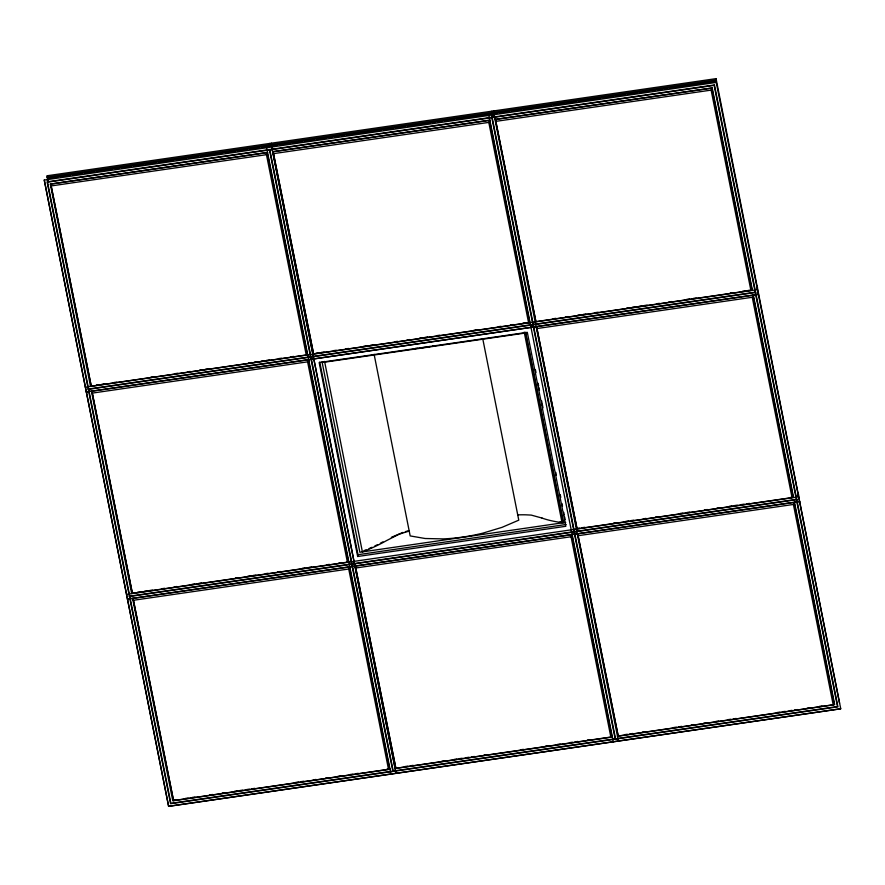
<?xml version="1.0" encoding="UTF-8"?>
<svg xmlns="http://www.w3.org/2000/svg" width="885" height="885" viewBox="0 0 885 885"><rect width="100%" height="100%" fill="white"/><g stroke="black" fill="none" stroke-linecap="round" stroke-linejoin="round"><path stroke-width="1.33" d="M44.261 179.987L168.626 806.29L840.739 708.774L168.615 806.357L44.25 180.053L716.385 82.405M839.544 703.287L716.053 78.643L47.226 175.75L47.502 179.865M47.325 180.584L47.79 178.029L46.971 177.166L715.788 80.059L716.053 78.643M50.334 184.102L267.547 152.497L50.334 184.102L90.535 386.413M85.403 387.154L757.516 289.649M91.476 391.27L131.677 593.581M126.522 594.399L798.646 496.817M132.606 598.437L172.796 800.825L390.008 769.22M266.584 147.773L390.949 774.01M269.56 143.47L269.294 144.886L270.113 145.748M271.385 143.204L270.478 145.693M357.673 556.499L319.164 362.551L527.305 332.329L565.825 526.287L357.673 556.499L358.005 554.696L319.762 362.098M488.907 115.493L613.283 741.73M491.883 111.189L491.983 116.023M492.348 115.968L493.719 110.924M494.051 114.751L618.416 740.988M395.141 768.479L612.32 737.017M712.193 88.002L495.014 119.464L712.193 88.002L752.394 290.324M617.453 736.265L834.666 704.659L794.464 502.348M753.323 295.181L793.524 497.492M756.929 287.238L757.184 285.811M757.272 288.941L757.527 287.525M798.071 494.405L798.325 492.989M798.668 494.693L798.403 496.12L797.485 495.821M306.243 355.007L266.462 154.676L267.27 152.74L307.316 354.442L306.243 355.007L91.255 386.225L50.81 184.168L91.255 386.225M347.385 562.174L307.604 361.843L308.411 359.918L348.458 561.621L347.385 562.174L132.385 593.392L91.951 391.347L132.385 593.392M528.577 322.726L488.797 122.395L489.604 120.471L529.65 322.173L528.577 322.726L313.578 353.945L273.144 151.888L313.578 353.945M388.515 769.353L348.734 569.011L349.542 567.086L389.599 768.788L388.515 769.353L173.526 800.56L133.082 598.514L173.526 800.56M750.9 290.446L711.131 90.115L711.927 88.19L751.984 289.893L750.9 290.446L535.912 321.664L495.467 119.619L535.912 321.664M610.849 737.072L571.068 536.741L571.876 534.805L611.922 736.508L610.849 737.072L395.86 768.28L355.416 566.234L395.86 768.28M792.042 497.624L752.261 297.283L753.069 295.358L793.115 497.06L792.042 497.624L577.053 528.832L536.609 326.786L577.053 528.832M833.183 704.792L793.403 504.461L794.199 502.536L834.256 704.228L833.183 704.792L618.184 736.01L577.739 533.954L618.184 736.01M391.358 537.328L402.996 532.394M47.79 178.029L715.146 81.132L715.788 80.059L840.739 708.774M48.221 178.316L57.757 176.934M60.479 176.535L70.004 175.153M72.736 174.754L82.261 173.371M84.982 172.973L94.518 171.59M97.239 171.203L112.218 169.024M114.95 168.626L119.032 168.039M121.754 167.641L131.29 166.258M134.011 165.86L143.547 164.477M146.268 164.079L155.793 162.696M158.526 162.298L173.504 160.13M176.226 159.731L185.75 158.349M188.483 157.95L198.008 156.568M200.74 156.169L222.522 153.005M225.244 152.618L234.779 151.235M237.501 150.837L247.037 149.454M249.758 149.056L259.294 147.673M262.015 147.275L270.179 146.091M270.556 146.036L277.359 145.052M280.08 144.653L289.616 143.27M292.338 142.872L301.873 141.489M304.595 141.091L314.131 139.708M316.852 139.31L326.377 137.927M329.109 137.54L331.831 137.142M334.552 136.744L338.634 136.146M341.356 135.759L344.088 135.361M346.809 134.963L380.849 130.018M383.57 129.63L393.106 128.248M395.827 127.849L405.363 126.466M408.085 126.068L417.62 124.685M420.342 124.287L429.878 122.904M432.599 122.506L435.32 122.119M438.042 121.721L442.124 121.123M444.856 120.725L447.578 120.338M450.299 119.94L454.381 119.342M457.114 118.955L466.638 117.572M469.36 117.174L491.153 114.01M492.879 113.756L496.961 113.169M499.693 112.771L509.218 111.388M511.939 110.99L521.475 109.607M524.197 109.209L533.732 107.826M536.454 107.428L551.432 105.26M554.154 104.861L563.69 103.479M566.411 103.08L575.947 101.698M578.668 101.299L600.461 98.135M603.183 97.748L612.708 96.354M615.44 95.967L624.965 94.584M627.697 94.186L637.222 92.803M639.943 92.405L649.479 91.022M652.201 90.624L654.922 90.226M657.655 89.839L661.737 89.241M664.458 88.843L667.179 88.456M669.901 88.057L714.848 81.531M269.482 149.919L47.524 182.155L88.588 388.98M269.859 149.875L491.817 117.65M492.182 117.594L714.151 85.369L755.215 292.194M51.474 185.883L266.462 154.676M273.808 153.603L488.797 122.395M496.131 121.322L711.131 90.115M96.31 385.086L99.031 384.687M101.753 384.289L104.474 383.902M113.999 382.519L116.731 382.121M150.76 377.176L153.481 376.778M175.263 373.625L177.985 373.227M187.52 371.844L190.242 371.446M199.767 370.063L202.499 369.665M205.22 369.266L207.942 368.879M248.785 362.95L251.506 362.551M254.227 362.153L256.949 361.766M261.031 361.168L263.752 360.77M266.485 360.372L269.206 359.985M278.731 358.602L281.452 358.204M290.988 356.821L293.709 356.423M315.912 353.203L318.633 352.805M321.355 352.407L324.087 352.009M333.612 350.626L336.333 350.239M345.869 348.856L348.59 348.458M363.558 346.278L366.279 345.891M370.373 345.294L373.094 344.896M394.876 341.732L397.597 341.344M407.122 339.962L409.844 339.563M419.379 338.181L422.101 337.782M424.822 337.384L427.543 336.997M437.079 335.603L439.801 335.216M473.829 330.271L476.561 329.873M498.344 326.709L501.065 326.322M510.59 324.939L513.311 324.541M522.847 323.158L525.568 322.76M553.213 318.744L555.946 318.346M565.471 316.963L568.192 316.576M577.728 315.193L580.449 314.794M583.171 314.396L585.892 313.998M595.417 312.615L598.149 312.228M626.735 308.069L629.456 307.681M632.178 307.283L634.899 306.885M638.981 306.298L641.714 305.9M644.435 305.502L647.156 305.104M656.681 303.721L659.402 303.334M668.938 301.951L671.66 301.553M686.638 299.373L689.36 298.986M693.442 298.389L696.163 297.991M730.202 293.057L732.924 292.658M742.449 291.276L745.17 290.877M747.891 290.479L750.624 290.092M88.223 389.035L755.58 292.138M88.29 389.378L755.646 292.481M92.615 393.062L307.604 361.843M537.272 328.501L752.261 297.283M322.173 362.529L525.79 332.959L563.468 522.703M565.725 522.371L359.852 552.262L322.029 361.766M358.005 554.696L566.146 524.484M131.998 593.05L134.719 592.651M137.44 592.253L140.162 591.855M144.255 591.269L146.976 590.87M149.698 590.472L152.419 590.085M161.944 588.702L164.676 588.304M174.201 586.921L176.923 586.523M191.901 584.354L194.623 583.956M198.705 583.359L201.426 582.961M235.465 578.027L238.187 577.628M247.711 576.246L250.433 575.847M253.165 575.46L255.887 575.062M265.411 573.679L268.133 573.281M277.669 571.898L280.39 571.5M302.172 568.336L304.894 567.949M308.976 567.351L311.697 566.953M326.676 564.785L329.397 564.387M338.933 563.004L341.654 562.606M576.655 528.489L579.376 528.091M582.098 527.692L584.83 527.305M613.416 523.146L616.137 522.758M625.673 521.376L628.394 520.977M631.116 520.579L633.837 520.181M643.362 518.798L646.083 518.411M655.619 517.028L658.34 516.63M680.122 513.466L682.844 513.068M686.926 512.481L689.647 512.083M704.626 509.904L707.347 509.517M716.883 508.134L719.605 507.736M729.129 506.353L731.851 505.954M734.583 505.556L737.305 505.169M741.387 504.572L744.108 504.173M746.829 503.786L749.551 503.388M790.394 497.459L793.115 497.06M129.365 596.202L796.721 499.317M129.431 596.545L796.788 499.66M133.746 600.229L348.734 569.011M356.08 567.949L571.068 536.741M578.403 535.668L793.403 504.461M173.139 800.217L175.861 799.819M185.385 798.436L188.107 798.049M192.189 797.451L194.921 797.053M209.889 794.885L212.61 794.487M222.146 793.104L224.867 792.706M234.392 791.323L237.125 790.924M239.846 790.537L242.567 790.139M246.649 789.542L249.371 789.154M252.092 788.756L254.814 788.358M295.656 782.428L298.378 782.03M301.099 781.643L303.832 781.245M313.356 779.862L316.078 779.464M325.614 778.081L328.335 777.683M337.86 776.3L340.581 775.902M350.117 774.519L352.838 774.132M355.56 773.733L358.281 773.335M386.867 769.187L389.599 768.788M404.998 766.554L407.719 766.156M410.441 765.768L413.162 765.37M441.748 761.222L444.469 760.823M454.005 759.441L456.726 759.042M459.448 758.644L462.169 758.257M466.251 757.66L468.984 757.261M471.705 756.874L474.426 756.476M483.951 755.093L486.673 754.695M520.712 749.75L523.433 749.363M545.215 746.199L547.937 745.801M557.473 744.418L560.194 744.019M569.719 742.637L572.44 742.238M575.173 741.851L577.894 741.453M587.419 740.07L590.14 739.672M624.6 734.672L627.321 734.273M630.043 733.886L632.775 733.488M642.3 732.105L645.021 731.707M673.607 727.558L676.339 727.16M679.061 726.762L681.782 726.375M691.307 724.981L694.028 724.594M703.564 723.211L706.285 722.813M715.81 721.43L718.531 721.032M728.067 719.649L730.789 719.251M733.51 718.863L736.231 718.465M777.074 712.536L779.796 712.137M782.517 711.739L785.249 711.352M789.331 710.755L792.053 710.356M794.774 709.969L797.496 709.571M807.031 708.188L809.753 707.79M819.278 706.407L821.999 706.009M392.829 771.1L170.871 803.326L129.796 596.49M393.194 771.045L615.163 738.82M615.529 738.765L837.487 706.54L796.423 499.704M542.04 518.068A104.773 38 -11.2 0 0 562.03 522.604L563.092 522.758L525.27 332.262M542.04 518.068L531.221 515.092L525.911 514.827A61.806 22.413 -11.2 0 0 517.825 514.882M755.281 292.537L796.356 499.372M492.115 117.251L615.595 739.108M491.75 117.307L615.23 739.163M535.414 369.709L535.989 372.574M538.102 383.216L538.633 385.915M538.954 387.486L539.485 390.208M541.587 400.783L542.992 407.841M555.802 472.38L556.344 475.09M560.227 494.638L560.758 497.348M561.975 503.454L562.506 506.154M563.723 512.271L564.265 514.981M564.652 516.962L565.194 519.672M524.208 332.107L562.03 522.604M482.712 338.557L518.776 520.159L502.005 527.36L482.922 533.124A75.8 27.49 -11.2 0 1 443.131 538.899L425.165 538.511L410.175 535.923L374.112 354.321M324.574 361.401L362.396 551.897L363.669 551.399A104.928 38.044 -11.2 0 0 386.468 540.635L398.936 534.308L404.633 532.438A61.806 22.413 -11.2 0 1 409.456 531.033M269.781 149.532L393.261 771.388M269.416 149.587L392.896 771.443M47.226 175.75L48.321 180.739M88.666 389.323L129.73 596.147M435.243 345.604A75.8 27.49 -11.2 0 1 432.732 346.079M430.198 346.533A75.8 27.49 -11.2 0 1 426.415 347.141M425.165 347.329A75.8 27.49 -11.2 0 1 420.143 347.993M417.654 348.27A75.8 27.49 -11.2 0 1 415.176 348.513M382.951 541.841A103.512 37.535 -11.2 0 1 380.34 543.235M377.641 544.607A103.512 37.535 -11.2 0 1 374.853 545.945M371.999 547.273A103.512 37.535 -11.2 0 1 369.056 548.567M366.058 549.828A103.512 37.535 -11.2 0 1 364.023 550.658M405.407 531.631A63.178 22.91 -11.2 0 1 409.113 530.58M562.871 522.039A103.346 37.48 -11.2 0 1 560.094 521.652M86.354 391.944L758.478 294.362L86.354 391.944M127.484 599.112L799.609 501.529L127.484 599.112M271.728 146.965L396.082 773.335L271.728 146.965M272.68 151.744L489.87 120.216L272.68 151.744M714.449 84.971L47.093 181.856L170.573 803.724L837.929 706.827L714.449 84.971"/></g></svg>
